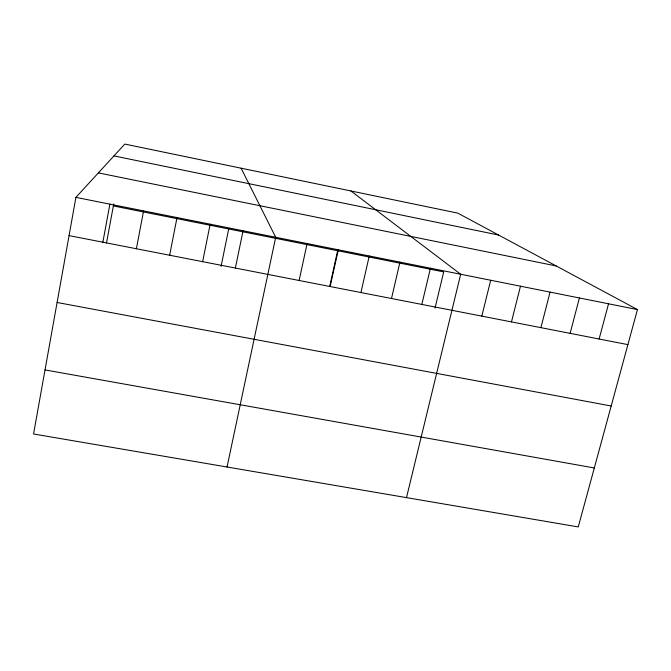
<?xml version="1.0" encoding="UTF-8"?>
<svg xmlns="http://www.w3.org/2000/svg" width="671" height="671" viewBox="0 0 671 671"><rect width="100%" height="100%" fill="white"/><g stroke="black" fill="none" stroke-linecap="round" stroke-linejoin="round"><path stroke-width="1.01" d="M75.915 197.366L33.55 433.994L578.259 526.928L637.45 309.574L457.798 213.135L124.823 144.072L75.915 197.366L637.45 309.574M102.864 242.206L109.885 204.16M106.496 243.011L113.734 203.925M136.389 248.748L143.586 210.887M169.646 255.232L177.018 217.572M202.642 261.673L210.174 224.198M221.061 266.412L228.702 228.97M235.37 268.056L243.07 230.765M227.041 467.008L275.697 237.291L241.107 168.195M299.115 280.486L307.125 243.565M329.679 286.551L337.63 250.728M330.14 286.542L338.31 249.797M360.939 292.548L369.251 255.986M391.503 298.511L399.958 262.118M421.833 304.433L430.438 268.207M435.026 308.123L443.707 271.906L113.365 205.938M406.492 497.622L460.683 274.254L350.908 190.967M481.812 316.133L490.694 280.252M511.47 321.912L520.486 286.198M540.901 327.658L550.061 292.111M570.115 333.353L579.409 297.974M599.119 339.014L608.538 303.795M45.024 369.922L594.313 467.964M57.094 302.487L611.189 405.997M69.063 235.613L627.905 344.626M98.377 172.883L556.2 265.959M113.961 155.907L498.595 235.035"/></g></svg>
